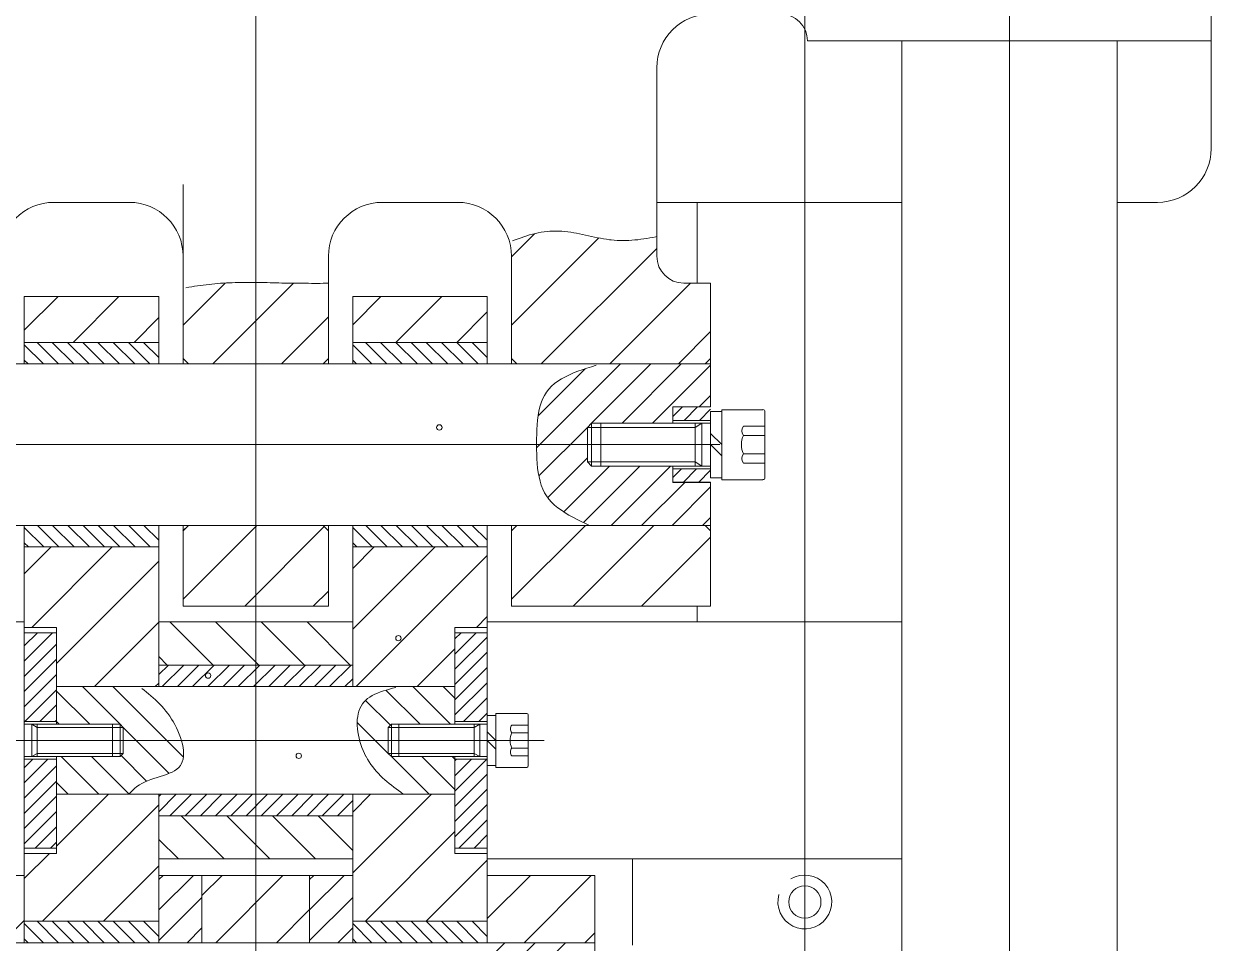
# Model space of a CAD drawing. Header units: millimetres. Extents: x -1052 to 3351, y 0 to 2015.
# Drawn here: x -146.389 to -143.126, y 1555.964 to 1558.49 of the extents above; entities that cross this region are included whole.
import ezdxf

# ---------------------------------------------------------------- set-up
doc = ezdxf.new("R2010")
doc.units = ezdxf.units.MM

msp = doc.modelspace()

# ---------------------------------------------------------------- linework, layer by layer
at = {"linetype": 'Continuous', "lineweight": 0}
for p, q in [((-145.7515, 1566.4505), (-145.7515, 1544.2314)), ((-145.7515, 1565.7678), (-145.7515, 1548.4778)), ((-143.6806, 1560.467), (-143.6806, 1545.2953)), ((-145.7515, 1560.2259), (-145.7515, 1544.3888)), ((-144.2427, 1559.538), (-144.2427, 1551.8057)), ((-143.1259, 1558.1476), (-143.1259, 1559.331)), ((-144.2353, 1558.4435), (-144.2353, 1558.4435)), ((-143.1259, 1558.4435), (-144.2353, 1558.4435)), ((-143.9765, 1558.4435), (-143.9765, 1552.6821)), ((-143.3848, 1558.4435), (-143.3848, 1552.6821)), ((-144.6495, 1557.8518), (-144.6495, 1558.3695)), ((-145.9512, 1557.556), (-145.9512, 1558.0484)), ((-146.3062, 1557.9997), (-146.0991, 1557.9997)), ((-145.1968, 1557.9997), (-145.4039, 1557.9997)), ((-144.6495, 1557.9997), (-143.9765, 1557.9997)), ((-144.5386, 1557.7779), (-144.5386, 1557.9997)), ((-143.3848, 1557.9997), (-143.2739, 1557.9997)), ((-145.0489, 1557.8505), (-144.9859, 1557.9135)), ((-145.0226, 1557.9027), (-145.0147, 1557.9053)), ((-145.0147, 1557.9053), (-145.0068, 1557.9078)), ((-145.0068, 1557.9078), (-144.9989, 1557.9102)), ((-144.9989, 1557.9102), (-144.991, 1557.9123)), ((-144.991, 1557.9123), (-144.9831, 1557.9142)), ((-144.9831, 1557.9142), (-144.9751, 1557.9159)), ((-144.9751, 1557.9159), (-144.9672, 1557.9174)), ((-144.9672, 1557.9174), (-144.9592, 1557.9186)), ((-144.9592, 1557.9186), (-144.9512, 1557.9196)), ((-144.9512, 1557.9196), (-144.9432, 1557.9204)), ((-144.9432, 1557.9204), (-144.9352, 1557.9208)), ((-144.9352, 1557.9208), (-144.9272, 1557.921)), ((-144.9272, 1557.921), (-144.9192, 1557.9209)), ((-144.9192, 1557.9209), (-144.9183, 1557.9209)), ((-144.9183, 1557.9209), (-144.9183, 1557.9209)), ((-144.9183, 1557.9209), (-144.9103, 1557.9204)), ((-144.9103, 1557.9204), (-144.9022, 1557.9197)), ((-144.9022, 1557.9197), (-144.8941, 1557.9188)), ((-144.8941, 1557.9188), (-144.886, 1557.9176)), ((-144.886, 1557.9176), (-144.8778, 1557.9163)), ((-144.8778, 1557.9163), (-144.8697, 1557.9148)), ((-144.8697, 1557.9148), (-144.8615, 1557.9132)), ((-144.8615, 1557.9132), (-144.8534, 1557.9115)), ((-144.8534, 1557.9115), (-144.8452, 1557.9097)), ((-144.8452, 1557.9097), (-144.837, 1557.9079)), ((-144.837, 1557.9079), (-144.8288, 1557.9061)), ((-144.8288, 1557.9061), (-144.8206, 1557.9044)), ((-144.6606, 1557.9035), (-144.6524, 1557.9051)), ((-144.6524, 1557.9051), (-144.6495, 1557.9057)), ((-145.0489, 1557.6622), (-144.8091, 1557.902)), ((-145.0461, 1557.8938), (-145.0383, 1557.8969)), ((-145.0383, 1557.8969), (-145.0304, 1557.8998)), ((-145.0304, 1557.8998), (-145.0226, 1557.9027)), ((-144.9669, 1557.556), (-144.6495, 1557.8734)), ((-144.8206, 1557.9044), (-144.8124, 1557.9027)), ((-144.8124, 1557.9027), (-144.8042, 1557.9011)), ((-144.8042, 1557.9011), (-144.796, 1557.8997)), ((-144.796, 1557.8997), (-144.7878, 1557.8983)), ((-144.7878, 1557.8983), (-144.7796, 1557.8972)), ((-144.7796, 1557.8972), (-144.7752, 1557.8967)), ((-144.7752, 1557.8967), (-144.7752, 1557.8967)), ((-144.7752, 1557.8967), (-144.767, 1557.896)), ((-144.767, 1557.896), (-144.7588, 1557.8954)), ((-144.7588, 1557.8954), (-144.7506, 1557.8951)), ((-144.7506, 1557.8951), (-144.7424, 1557.895)), ((-144.7424, 1557.895), (-144.7342, 1557.8951)), ((-144.7342, 1557.8951), (-144.7261, 1557.8953)), ((-144.7261, 1557.8953), (-144.7179, 1557.8958)), ((-144.7179, 1557.8958), (-144.7097, 1557.8964)), ((-144.7097, 1557.8964), (-144.7015, 1557.8972)), ((-144.7015, 1557.8972), (-144.6933, 1557.8982)), ((-144.6933, 1557.8982), (-144.6851, 1557.8993)), ((-144.6851, 1557.8993), (-144.6769, 1557.9006)), ((-144.6769, 1557.9006), (-144.6688, 1557.902)), ((-144.6688, 1557.902), (-144.6606, 1557.9035)), ((-145.5518, 1557.556), (-145.5518, 1557.8518)), ((-145.0489, 1557.556), (-145.0489, 1557.8518)), ((-145.9512, 1557.6622), (-145.8352, 1557.7782)), ((-145.8878, 1557.7734), (-145.8798, 1557.7743)), ((-145.8798, 1557.7743), (-145.8719, 1557.7751)), ((-145.8719, 1557.7751), (-145.8639, 1557.7759)), ((-145.8692, 1557.556), (-145.6475, 1557.7776)), ((-145.8639, 1557.7759), (-145.856, 1557.7767)), ((-145.856, 1557.7767), (-145.848, 1557.7773)), ((-145.848, 1557.7773), (-145.8402, 1557.7779)), ((-145.8402, 1557.7779), (-145.8323, 1557.7783)), ((-145.8402, 1557.7779), (-145.8402, 1557.7779)), ((-145.8323, 1557.7783), (-145.8243, 1557.7787)), ((-145.8243, 1557.7787), (-145.8163, 1557.7791)), ((-145.8163, 1557.7791), (-145.8083, 1557.7794)), ((-145.8083, 1557.7794), (-145.8003, 1557.7796)), ((-145.8003, 1557.7796), (-145.7923, 1557.7797)), ((-145.7923, 1557.7797), (-145.7843, 1557.7798)), ((-145.7843, 1557.7798), (-145.7763, 1557.7798)), ((-145.7763, 1557.7798), (-145.7683, 1557.7798)), ((-145.7683, 1557.7798), (-145.7603, 1557.7798)), ((-145.7603, 1557.7798), (-145.7523, 1557.7797)), ((-145.7523, 1557.7797), (-145.7443, 1557.7796)), ((-145.7443, 1557.7796), (-145.7363, 1557.7795)), ((-145.7363, 1557.7795), (-145.7282, 1557.7793)), ((-145.7282, 1557.7793), (-145.7202, 1557.7792)), ((-145.7202, 1557.7792), (-145.7122, 1557.779)), ((-145.7122, 1557.779), (-145.7042, 1557.7788)), ((-145.7042, 1557.7788), (-145.6961, 1557.7786)), ((-145.6961, 1557.7786), (-145.6881, 1557.7784)), ((-145.6881, 1557.7784), (-145.6801, 1557.7782)), ((-145.6801, 1557.7782), (-145.6721, 1557.778)), ((-145.6721, 1557.778), (-145.6641, 1557.7779)), ((-145.6641, 1557.7779), (-145.6627, 1557.7779)), ((-145.6627, 1557.7779), (-145.6627, 1557.7779)), ((-145.6627, 1557.7779), (-145.6547, 1557.7777)), ((-145.6547, 1557.7777), (-145.6467, 1557.7776)), ((-145.6467, 1557.7776), (-145.6387, 1557.7775)), ((-145.6387, 1557.7775), (-145.6307, 1557.7774)), ((-145.6307, 1557.7774), (-145.6227, 1557.7773)), ((-145.6227, 1557.7773), (-145.6146, 1557.7773)), ((-145.6146, 1557.7773), (-145.6066, 1557.7773)), ((-145.6066, 1557.7773), (-145.5986, 1557.7772)), ((-145.5986, 1557.7772), (-145.5906, 1557.7772)), ((-145.5906, 1557.7772), (-145.5826, 1557.7772)), ((-145.5826, 1557.7772), (-145.5746, 1557.7772)), ((-145.5746, 1557.7772), (-145.5666, 1557.7773)), ((-145.5666, 1557.7773), (-145.5586, 1557.7773)), ((-145.5586, 1557.7773), (-145.5518, 1557.7773)), ((-144.7786, 1557.556), (-144.5567, 1557.7779)), ((-144.5016, 1557.7779), (-144.5755, 1557.7779)), ((-144.5016, 1557.4376), (-144.5016, 1557.7779)), ((-145.9432, 1557.7653), (-145.9353, 1557.7666)), ((-145.9353, 1557.7666), (-145.9274, 1557.7679)), ((-145.9274, 1557.7679), (-145.9195, 1557.7691)), ((-145.9195, 1557.7691), (-145.9116, 1557.7702)), ((-145.9116, 1557.7702), (-145.9036, 1557.7713)), ((-145.9036, 1557.7713), (-145.8957, 1557.7724)), ((-145.8957, 1557.7724), (-145.8878, 1557.7734)), ((-146.3875, 1557.7409), (-146.0177, 1557.7409)), ((-146.3875, 1557.7409), (-146.3875, 1557.556)), ((-146.3875, 1557.6482), (-146.2948, 1557.7409)), ((-146.2532, 1557.6151), (-146.1275, 1557.7409)), ((-146.0177, 1557.7409), (-146.0177, 1557.556)), ((-145.4852, 1557.7409), (-145.1154, 1557.7409)), ((-145.4852, 1557.7409), (-145.4852, 1557.556)), ((-145.4852, 1557.6635), (-145.4079, 1557.7409)), ((-145.3663, 1557.6151), (-145.2405, 1557.7409)), ((-145.1154, 1557.7409), (-145.1154, 1557.556)), ((-146.0859, 1557.6151), (-146.0177, 1557.6833)), ((-145.6809, 1557.556), (-145.5518, 1557.6851)), ((-145.1989, 1557.6151), (-145.1154, 1557.6986)), ((-144.5903, 1557.556), (-144.5016, 1557.6447)), ((-146.0177, 1557.6151), (-146.3875, 1557.6151)), ((-146.3524, 1557.6151), (-146.2933, 1557.556)), ((-146.3106, 1557.6151), (-146.2514, 1557.556)), ((-146.2688, 1557.6151), (-146.2096, 1557.556)), ((-146.2269, 1557.6151), (-146.1677, 1557.556)), ((-146.1851, 1557.6151), (-146.1259, 1557.556)), ((-146.1432, 1557.6151), (-146.0841, 1557.556)), ((-146.1014, 1557.6151), (-146.0422, 1557.556)), ((-146.0596, 1557.6151), (-146.0177, 1557.5733)), ((-145.1154, 1557.6151), (-145.4852, 1557.6151)), ((-145.4501, 1557.6151), (-145.391, 1557.556)), ((-145.4083, 1557.6151), (-145.3491, 1557.556)), ((-145.3665, 1557.6151), (-145.3073, 1557.556)), ((-145.3246, 1557.6151), (-145.2654, 1557.556)), ((-145.2828, 1557.6151), (-145.2236, 1557.556)), ((-145.2409, 1557.6151), (-145.1818, 1557.556)), ((-145.1991, 1557.6151), (-145.1399, 1557.556)), ((-145.1573, 1557.6151), (-145.1154, 1557.5733)), ((-146.3875, 1557.6084), (-146.3351, 1557.556)), ((-145.4852, 1557.6084), (-145.4328, 1557.556)), ((-147.0014, 1557.556), (-144.5016, 1557.556)), ((-146.3875, 1557.5666), (-146.3769, 1557.556)), ((-145.9364, 1557.556), (-145.9512, 1557.5708)), ((-145.9364, 1557.556), (-145.5666, 1557.556)), ((-145.5666, 1557.556), (-145.5518, 1557.5708)), ((-145.4852, 1557.5666), (-145.4746, 1557.556)), ((-145.0341, 1557.556), (-145.0489, 1557.5708)), ((-145.0341, 1557.556), (-144.5164, 1557.556)), ((-144.9798, 1557.3256), (-144.7494, 1557.556)), ((-144.8291, 1557.5482), (-144.8418, 1557.5442)), ((-144.8163, 1557.5521), (-144.8291, 1557.5482)), ((-144.8285, 1557.3932), (-144.6658, 1557.556)), ((-144.7448, 1557.3932), (-144.5821, 1557.556)), ((-144.6611, 1557.3932), (-144.5016, 1557.5528)), ((-144.5164, 1557.556), (-144.5016, 1557.5708)), ((-144.9759, 1557.4132), (-144.8465, 1557.5426)), ((-144.9112, 1557.515), (-144.921, 1557.5088)), ((-144.9008, 1557.5207), (-144.9112, 1557.515)), ((-144.8898, 1557.526), (-144.9008, 1557.5207)), ((-144.8783, 1557.531), (-144.8898, 1557.526)), ((-144.8664, 1557.5356), (-144.8783, 1557.531)), ((-144.8542, 1557.54), (-144.8664, 1557.5356)), ((-144.8418, 1557.5442), (-144.8542, 1557.54)), ((-144.9462, 1557.4868), (-144.9527, 1557.4785)), ((-144.9386, 1557.4948), (-144.9462, 1557.4868)), ((-144.9302, 1557.5021), (-144.9386, 1557.4948)), ((-144.921, 1557.5088), (-144.9302, 1557.5021)), ((-144.9676, 1557.4487), (-144.9709, 1557.4376)), ((-144.9634, 1557.4592), (-144.9676, 1557.4487)), ((-144.9585, 1557.4692), (-144.9634, 1557.4592)), ((-144.9527, 1557.4785), (-144.9585, 1557.4692)), ((-144.9527, 1557.4785), (-144.9527, 1557.4785)), ((-144.5331, 1557.4376), (-144.5016, 1557.4691)), ((-144.9736, 1557.426), (-144.9758, 1557.414)), ((-144.9709, 1557.4376), (-144.9736, 1557.426)), ((-144.5016, 1557.4376), (-144.6051, 1557.4376)), ((-144.6051, 1557.4376), (-144.6051, 1557.3932)), ((-144.5016, 1557.4376), (-144.6051, 1557.4376)), ((-144.6051, 1557.3932), (-144.6051, 1557.4376)), ((-144.6051, 1557.4116), (-144.5791, 1557.4376)), ((-144.5743, 1557.4006), (-144.5373, 1557.4376)), ((-144.5324, 1557.4006), (-144.5016, 1557.4315)), ((-144.5016, 1557.4251), (-144.5016, 1557.2431)), ((-144.4705, 1557.4251), (-144.5016, 1557.4251)), ((-144.3581, 1557.4302), (-144.4705, 1557.4302)), ((-144.4705, 1557.2379), (-144.4705, 1557.4302)), ((-144.4705, 1557.2431), (-144.4705, 1557.4251)), ((-144.3522, 1557.2439), (-144.3522, 1557.4243)), ((-144.9785, 1557.389), (-144.9792, 1557.3761)), ((-144.9773, 1557.4016), (-144.9785, 1557.389)), ((-144.9758, 1557.414), (-144.9773, 1557.4016)), ((-144.8285, 1557.3932), (-144.8403, 1557.3814)), ((-144.8403, 1557.3814), (-144.8285, 1557.3932)), ((-144.8285, 1557.2749), (-144.8285, 1557.3932)), ((-144.8285, 1557.3932), (-144.5016, 1557.3932)), ((-144.8033, 1557.3932), (-144.8033, 1557.2749)), ((-144.5016, 1557.4006), (-144.6051, 1557.4006)), ((-144.5445, 1557.3932), (-144.5445, 1557.2749)), ((-144.5445, 1557.3814), (-144.526, 1557.3932)), ((-144.526, 1557.2749), (-144.526, 1557.3932)), ((-144.3522, 1557.3848), (-144.4113, 1557.3848)), ((-144.9796, 1557.3631), (-144.9798, 1557.3499)), ((-144.9798, 1557.3499), (-144.9798, 1557.3368)), ((-144.9792, 1557.3761), (-144.9796, 1557.3631)), ((-144.9736, 1557.2481), (-144.8403, 1557.3814)), ((-144.8403, 1557.2867), (-144.8403, 1557.3814)), ((-144.8403, 1557.3814), (-144.5445, 1557.3814)), ((-144.4705, 1557.3341), (-144.5016, 1557.3651)), ((-144.3522, 1557.3595), (-144.4113, 1557.3595)), ((-146.9417, 1557.3341), (-144.476, 1557.3341)), ((-145.4649, 1557.3341), (-145.7515, 1557.3341)), ((-144.9798, 1557.3368), (-144.9798, 1557.3341)), ((-144.9798, 1557.3341), (-144.9798, 1557.3341)), ((-144.9798, 1557.3341), (-144.9797, 1557.3209)), ((-144.9797, 1557.3209), (-144.9794, 1557.3079)), ((-144.5016, 1557.3341), (-144.4705, 1557.303)), ((-144.9794, 1557.3079), (-144.9789, 1557.2949)), ((-144.9789, 1557.2949), (-144.9781, 1557.2822)), ((-144.9493, 1557.1888), (-144.8403, 1557.2977)), ((-144.8285, 1557.2749), (-144.8403, 1557.2867)), ((-144.8403, 1557.2867), (-144.5445, 1557.2867)), ((-144.5445, 1557.2867), (-144.526, 1557.2749)), ((-144.3522, 1557.3087), (-144.4113, 1557.3087)), ((-144.9781, 1557.2822), (-144.9769, 1557.2696)), ((-144.9769, 1557.2696), (-144.9752, 1557.2574)), ((-144.9752, 1557.2574), (-144.9731, 1557.2455)), ((-144.905, 1557.1494), (-144.7795, 1557.2749)), ((-144.8507, 1557.12), (-144.6958, 1557.2749)), ((-144.8285, 1557.2749), (-144.5016, 1557.2749)), ((-144.7748, 1557.1122), (-144.6121, 1557.2749)), ((-144.6051, 1557.2749), (-144.6051, 1557.2305)), ((-144.6051, 1557.2306), (-144.6051, 1557.2749)), ((-144.5016, 1557.2675), (-144.6051, 1557.2675)), ((-144.6051, 1557.2443), (-144.5819, 1557.2675)), ((-144.577, 1557.2305), (-144.54, 1557.2675)), ((-144.5352, 1557.2305), (-144.5016, 1557.2641)), ((-144.3522, 1557.2833), (-144.4113, 1557.2833)), ((-144.9731, 1557.2455), (-144.9703, 1557.2339)), ((-144.9703, 1557.2339), (-144.9669, 1557.2228)), ((-144.9669, 1557.2228), (-144.9628, 1557.2122)), ((-144.6911, 1557.1122), (-144.5728, 1557.2305)), ((-144.5016, 1557.2306), (-144.6051, 1557.2306)), ((-144.6051, 1557.2305), (-144.5016, 1557.2305)), ((-144.5016, 1557.2431), (-144.4705, 1557.2431)), ((-144.5016, 1556.8903), (-144.5016, 1557.2306)), ((-144.3581, 1557.2379), (-144.4705, 1557.2379)), ((-144.9628, 1557.2122), (-144.9578, 1557.2021)), ((-144.9578, 1557.2021), (-144.9527, 1557.1937)), ((-144.9527, 1557.1937), (-144.9527, 1557.1937)), ((-144.9527, 1557.1937), (-144.9461, 1557.1847)), ((-144.6075, 1557.1122), (-144.5016, 1557.2181)), ((-144.9461, 1557.1847), (-144.9386, 1557.1762)), ((-144.9386, 1557.1762), (-144.9303, 1557.1683)), ((-144.9303, 1557.1683), (-144.9213, 1557.1609)), ((-144.9213, 1557.1609), (-144.9117, 1557.1539)), ((-144.9117, 1557.1539), (-144.9016, 1557.1472)), ((-144.9016, 1557.1472), (-144.891, 1557.1408)), ((-144.891, 1557.1408), (-144.88, 1557.1347)), ((-144.88, 1557.1347), (-144.8686, 1557.1288)), ((-144.8686, 1557.1288), (-144.8571, 1557.1231)), ((-144.8571, 1557.1231), (-144.8454, 1557.1174)), ((-144.5238, 1557.1122), (-144.5016, 1557.1344)), ((-147.0014, 1557.1122), (-144.5016, 1557.1122)), ((-146.3875, 1557.1122), (-146.3875, 1556.9273)), ((-146.3875, 1557.1063), (-146.3342, 1557.053)), ((-146.3516, 1557.1122), (-146.2924, 1557.053)), ((-146.3097, 1557.1122), (-146.2506, 1557.053)), ((-146.2679, 1557.1122), (-146.2087, 1557.053)), ((-146.226, 1557.1122), (-146.1669, 1557.053)), ((-146.1842, 1557.1122), (-146.125, 1557.053)), ((-146.1424, 1557.1122), (-146.0832, 1557.053)), ((-146.1005, 1557.1122), (-146.0414, 1557.053)), ((-146.0587, 1557.1122), (-146.0177, 1557.0713)), ((-146.0177, 1557.1122), (-146.0177, 1556.9273)), ((-145.9515, 1557.0971), (-145.9364, 1557.1122)), ((-145.9364, 1557.1122), (-145.9512, 1557.0974)), ((-145.9512, 1556.8903), (-145.9512, 1557.1122)), ((-145.9512, 1556.9092), (-145.7481, 1557.1122)), ((-145.9364, 1557.1122), (-145.5666, 1557.1122)), ((-145.7817, 1556.8903), (-145.5632, 1557.1089)), ((-145.5666, 1557.1122), (-145.5518, 1557.0974)), ((-145.5518, 1556.8903), (-145.5518, 1557.1122)), ((-145.4852, 1557.1122), (-145.4852, 1556.9273)), ((-145.4852, 1557.1063), (-145.4319, 1557.053)), ((-145.4493, 1557.1122), (-145.3901, 1557.053)), ((-145.4074, 1557.1122), (-145.3483, 1557.053)), ((-145.3656, 1557.1122), (-145.3064, 1557.053)), ((-145.3237, 1557.1122), (-145.2646, 1557.053)), ((-145.2819, 1557.1122), (-145.2227, 1557.053)), ((-145.2401, 1557.1122), (-145.1809, 1557.053)), ((-145.1982, 1557.1122), (-145.1391, 1557.053)), ((-145.1564, 1557.1122), (-145.1154, 1557.0713)), ((-145.1154, 1557.1122), (-145.1154, 1556.9273)), ((-145.0341, 1557.1122), (-145.0489, 1557.0974)), ((-145.0489, 1556.8903), (-145.0489, 1557.1122)), ((-145.0489, 1556.9092), (-144.8458, 1557.1122)), ((-145.0341, 1557.1122), (-144.5164, 1557.1122)), ((-144.8794, 1556.8903), (-144.6575, 1557.1122)), ((-144.8454, 1557.1174), (-144.8344, 1557.1122)), ((-144.5164, 1557.1122), (-144.5016, 1557.0974)), ((-146.3875, 1557.0645), (-146.3761, 1557.053)), ((-145.4852, 1557.0645), (-145.4738, 1557.053)), ((-144.6912, 1556.8903), (-144.5016, 1557.0799)), ((-146.0177, 1557.053), (-146.3875, 1557.053)), ((-146.3875, 1556.9788), (-146.3133, 1557.053)), ((-146.3668, 1556.8321), (-146.1459, 1557.053)), ((-145.1154, 1557.053), (-145.4852, 1557.053)), ((-145.4852, 1556.9941), (-145.4263, 1557.053)), ((-145.4852, 1556.8268), (-145.2589, 1557.053)), ((-145.4752, 1556.6694), (-145.1154, 1557.0292)), ((-146.2988, 1556.7328), (-146.0177, 1557.0139)), ((-146.3875, 1556.9273), (-146.3875, 1556.5215)), ((-146.0177, 1556.9273), (-146.0177, 1556.6694)), ((-145.5935, 1556.8903), (-145.5518, 1556.932)), ((-145.4852, 1556.9273), (-145.4852, 1556.6694)), ((-145.1154, 1556.9273), (-145.1154, 1556.5215)), ((-145.9512, 1556.8903), (-145.7515, 1556.8903)), ((-145.5518, 1556.8903), (-145.7515, 1556.8903)), ((-145.1452, 1556.8321), (-145.1154, 1556.8619)), ((-144.5016, 1556.8903), (-145.0489, 1556.8903)), ((-144.5386, 1556.8469), (-144.5386, 1556.8903)), ((-146.9644, 1556.8469), (-146.3875, 1556.8469)), ((-146.3875, 1556.8321), (-146.2988, 1556.8321)), ((-146.2988, 1556.8321), (-146.2988, 1556.5659)), ((-146.1948, 1556.6694), (-146.0177, 1556.8465)), ((-146.0177, 1556.8469), (-145.4852, 1556.8469)), ((-146.0177, 1556.8469), (-145.4852, 1556.8469)), ((-146.0177, 1556.8469), (-146.0177, 1556.6694)), ((-145.9873, 1556.8469), (-145.8689, 1556.7286)), ((-145.8618, 1556.8469), (-145.7434, 1556.7286)), ((-145.7363, 1556.8469), (-145.6179, 1556.7286)), ((-145.6107, 1556.8469), (-145.4924, 1556.7286)), ((-145.4852, 1556.6694), (-145.4852, 1556.8469)), ((-145.1154, 1556.8321), (-145.2042, 1556.8321)), ((-145.2042, 1556.8321), (-145.2042, 1556.5659)), ((-145.1154, 1556.8469), (-143.9765, 1556.8469)), ((-146.3875, 1556.8173), (-146.2988, 1556.8173)), ((-146.3096, 1556.8173), (-146.3875, 1556.7394)), ((-146.3514, 1556.8173), (-146.3875, 1556.7812)), ((-146.2988, 1556.8173), (-146.2988, 1556.5659)), ((-145.1154, 1556.8173), (-145.2042, 1556.8173)), ((-145.2042, 1556.8173), (-145.2042, 1556.5659)), ((-145.2042, 1556.8006), (-145.1874, 1556.8173)), ((-145.2042, 1556.7587), (-145.1456, 1556.8173)), ((-145.2042, 1556.7169), (-145.1154, 1556.8056)), ((-145.1154, 1556.2257), (-145.1154, 1556.8173)), ((-146.2988, 1556.7863), (-146.3875, 1556.6976)), ((-145.3079, 1556.6694), (-145.2042, 1556.7731)), ((-145.2042, 1556.6751), (-145.1154, 1556.7638)), ((-146.2988, 1556.7445), (-146.3875, 1556.6557)), ((-146.0177, 1556.7519), (-145.9945, 1556.7286)), ((-146.2988, 1556.7026), (-146.3875, 1556.6139)), ((-145.4852, 1556.7286), (-146.0177, 1556.7286)), ((-146.0177, 1556.7023), (-145.9915, 1556.7286)), ((-146.0088, 1556.6694), (-145.9496, 1556.7286)), ((-145.967, 1556.6694), (-145.9078, 1556.7286)), ((-145.9251, 1556.6694), (-145.866, 1556.7286)), ((-145.8833, 1556.6694), (-145.8241, 1556.7286)), ((-145.8415, 1556.6694), (-145.7823, 1556.7286)), ((-145.7996, 1556.6694), (-145.7405, 1556.7286)), ((-145.7578, 1556.6694), (-145.6986, 1556.7286)), ((-145.716, 1556.6694), (-145.6568, 1556.7286)), ((-145.6741, 1556.6694), (-145.6149, 1556.7286)), ((-145.6323, 1556.6694), (-145.5731, 1556.7286)), ((-145.5904, 1556.6694), (-145.5313, 1556.7286)), ((-145.5486, 1556.6694), (-145.4894, 1556.7286)), ((-145.2042, 1556.6332), (-145.1154, 1556.722)), ((-146.2988, 1556.6694), (-145.2042, 1556.6694)), ((-146.2278, 1556.6694), (-146.1242, 1556.5659)), ((-146.1441, 1556.6694), (-145.9504, 1556.4757)), ((-146.0275, 1556.6694), (-146.0177, 1556.6792)), ((-145.5068, 1556.6694), (-145.4852, 1556.691)), ((-145.3756, 1556.6649), (-145.3842, 1556.6625)), ((-145.3668, 1556.6672), (-145.3756, 1556.6649)), ((-145.32, 1556.6694), (-145.2165, 1556.5659)), ((-145.2363, 1556.6694), (-145.2042, 1556.6373)), ((-145.2042, 1556.5914), (-145.1154, 1556.6801)), ((-146.2988, 1556.6608), (-146.3875, 1556.5721)), ((-146.2988, 1556.6568), (-146.2079, 1556.5659)), ((-146.0646, 1556.6644), (-146.0583, 1556.6593)), ((-146.0583, 1556.6593), (-146.052, 1556.6543)), ((-146.052, 1556.6543), (-146.0458, 1556.6491)), ((-146.0458, 1556.6491), (-146.0396, 1556.6438)), ((-146.0396, 1556.6438), (-146.0334, 1556.6384)), ((-146.0334, 1556.6384), (-146.0274, 1556.6329)), ((-146.0274, 1556.6329), (-146.0214, 1556.6272)), ((-145.444, 1556.6363), (-145.4496, 1556.6315)), ((-145.4378, 1556.6406), (-145.444, 1556.6363)), ((-145.4312, 1556.6446), (-145.4378, 1556.6406)), ((-145.4242, 1556.6482), (-145.4312, 1556.6446)), ((-145.4168, 1556.6515), (-145.4242, 1556.6482)), ((-145.409, 1556.6546), (-145.4168, 1556.6515)), ((-145.4009, 1556.6574), (-145.409, 1556.6546)), ((-145.3927, 1556.66), (-145.4009, 1556.6574)), ((-145.3939, 1556.6596), (-145.3001, 1556.5659)), ((-145.3842, 1556.6625), (-145.3927, 1556.66)), ((-145.1805, 1556.5733), (-145.1154, 1556.6383)), ((-146.2988, 1556.619), (-146.3445, 1556.5733)), ((-146.0214, 1556.6272), (-146.0155, 1556.6213)), ((-146.0155, 1556.6213), (-146.0097, 1556.6152)), ((-146.0097, 1556.6152), (-146.0041, 1556.6088)), ((-146.0041, 1556.6088), (-145.9986, 1556.6021)), ((-145.9986, 1556.6021), (-145.9932, 1556.5952)), ((-145.4679, 1556.6022), (-145.47, 1556.5948)), ((-145.4653, 1556.6092), (-145.4679, 1556.6022)), ((-145.462, 1556.6158), (-145.4653, 1556.6092)), ((-145.4582, 1556.6219), (-145.462, 1556.6158)), ((-145.4546, 1556.6263), (-145.4582, 1556.6219)), ((-145.4582, 1556.6219), (-145.4582, 1556.6219)), ((-145.4496, 1556.6315), (-145.4546, 1556.6263)), ((-145.4495, 1556.6316), (-145.3813, 1556.5633)), ((-146.3875, 1556.5733), (-146.2988, 1556.5733)), ((-146.2988, 1556.5771), (-146.3026, 1556.5733)), ((-146.2988, 1556.5731), (-146.2916, 1556.5659)), ((-145.9932, 1556.5952), (-145.988, 1556.5879)), ((-145.988, 1556.5879), (-145.9829, 1556.5803)), ((-145.9829, 1556.5803), (-145.9786, 1556.5733)), ((-145.9786, 1556.5733), (-145.9786, 1556.5733)), ((-145.9786, 1556.5733), (-145.974, 1556.565)), ((-145.4724, 1556.5791), (-145.4727, 1556.5708)), ((-145.4727, 1556.5711), (-145.3876, 1556.486)), ((-145.4727, 1556.5708), (-145.4726, 1556.5624)), ((-145.4714, 1556.5871), (-145.4724, 1556.5791)), ((-145.47, 1556.5948), (-145.4714, 1556.5871)), ((-145.1154, 1556.5733), (-145.2042, 1556.5733)), ((-145.1386, 1556.5733), (-145.1154, 1556.5965)), ((-145.1154, 1556.5903), (-145.1154, 1556.4527)), ((-145.0918, 1556.5903), (-145.1154, 1556.5903)), ((-145.0067, 1556.5955), (-145.0918, 1556.5955)), ((-145.0918, 1556.4475), (-145.0918, 1556.5955)), ((-145.0918, 1556.4527), (-145.0918, 1556.5903)), ((-145.003, 1556.4512), (-145.003, 1556.5918)), ((-146.1242, 1556.5659), (-146.3875, 1556.5659)), ((-146.352, 1556.557), (-146.3668, 1556.5659)), ((-146.3668, 1556.4771), (-146.3668, 1556.5659)), ((-146.352, 1556.5659), (-146.352, 1556.4771)), ((-146.1154, 1556.557), (-146.352, 1556.557)), ((-146.1449, 1556.5659), (-146.1449, 1556.4771)), ((-146.1242, 1556.4771), (-146.1242, 1556.5659)), ((-146.1242, 1556.5659), (-146.1154, 1556.557)), ((-146.1242, 1556.5659), (-146.1154, 1556.557)), ((-146.1154, 1556.486), (-146.1154, 1556.557)), ((-146.1154, 1556.557), (-145.9895, 1556.4311)), ((-145.974, 1556.565), (-145.9695, 1556.5563)), ((-145.9695, 1556.5563), (-145.9654, 1556.5475)), ((-145.9654, 1556.5475), (-145.9617, 1556.5385)), ((-145.9617, 1556.5385), (-145.9583, 1556.5294)), ((-145.4726, 1556.5624), (-145.472, 1556.5538)), ((-145.472, 1556.5538), (-145.471, 1556.5451)), ((-145.471, 1556.5451), (-145.4695, 1556.5364)), ((-145.4695, 1556.5364), (-145.4676, 1556.5276)), ((-145.3787, 1556.5659), (-145.3876, 1556.557)), ((-145.3876, 1556.486), (-145.3876, 1556.557)), ((-145.3876, 1556.557), (-145.1509, 1556.557)), ((-145.3787, 1556.4771), (-145.3787, 1556.5659)), ((-145.3787, 1556.5659), (-145.1154, 1556.5659)), ((-145.358, 1556.5659), (-145.358, 1556.4771)), ((-145.1509, 1556.5659), (-145.1509, 1556.4771)), ((-145.1509, 1556.557), (-145.1361, 1556.5659)), ((-145.1361, 1556.4771), (-145.1361, 1556.5659)), ((-145.0918, 1556.5215), (-145.1154, 1556.5452)), ((-145.003, 1556.5638), (-145.0474, 1556.5638)), ((-145.003, 1556.5427), (-145.0474, 1556.5427)), ((-146.5443, 1556.5215), (-146.071, 1556.5215)), ((-146.4768, 1556.5215), (-145.0662, 1556.5215)), ((-146.3875, 1556.5215), (-146.3875, 1556.1508)), ((-145.9583, 1556.5294), (-145.9555, 1556.5202)), ((-145.9555, 1556.5202), (-145.9531, 1556.5112)), ((-145.9531, 1556.5112), (-145.9514, 1556.5023)), ((-145.9514, 1556.5023), (-145.9503, 1556.4936)), ((-145.4676, 1556.5276), (-145.4653, 1556.5189)), ((-145.4653, 1556.5189), (-145.4626, 1556.5103)), ((-145.4626, 1556.5103), (-145.4596, 1556.5018)), ((-145.4596, 1556.5018), (-145.4562, 1556.4935)), ((-144.9586, 1556.5215), (-145.432, 1556.5215)), ((-145.1154, 1556.5215), (-145.1154, 1556.1508)), ((-145.1154, 1556.5215), (-145.0918, 1556.4978)), ((-146.1242, 1556.4771), (-146.3875, 1556.4771)), ((-146.3875, 1556.4697), (-146.2988, 1556.4697)), ((-146.3225, 1556.4697), (-146.3875, 1556.4047)), ((-146.3643, 1556.4697), (-146.3875, 1556.4465)), ((-146.352, 1556.486), (-146.3668, 1556.4771)), ((-146.1154, 1556.486), (-146.352, 1556.486)), ((-146.2988, 1556.4771), (-146.2988, 1556.2257)), ((-146.2988, 1556.4771), (-146.2988, 1556.2109)), ((-146.2865, 1556.4771), (-146.183, 1556.3736)), ((-146.2028, 1556.4771), (-146.1001, 1556.3744)), ((-146.1242, 1556.4771), (-146.1154, 1556.486)), ((-146.1217, 1556.4797), (-146.0516, 1556.4096)), ((-145.9514, 1556.4696), (-145.9535, 1556.4625)), ((-145.9503, 1556.4772), (-145.9514, 1556.4696)), ((-145.9503, 1556.4936), (-145.9499, 1556.4852)), ((-145.9499, 1556.4852), (-145.9503, 1556.4772)), ((-145.4562, 1556.4935), (-145.4525, 1556.4854)), ((-145.4525, 1556.4854), (-145.4486, 1556.4776)), ((-145.4486, 1556.4776), (-145.4484, 1556.4771)), ((-145.4484, 1556.4771), (-145.4484, 1556.4771)), ((-145.4484, 1556.4771), (-145.4442, 1556.4696)), ((-145.4442, 1556.4696), (-145.4397, 1556.4624)), ((-145.3787, 1556.4771), (-145.3876, 1556.486)), ((-145.3876, 1556.486), (-145.1509, 1556.486)), ((-145.3787, 1556.4771), (-145.1154, 1556.4771)), ((-145.3787, 1556.4771), (-145.2752, 1556.3736)), ((-145.2951, 1556.4771), (-145.2042, 1556.3863)), ((-145.2114, 1556.4771), (-145.2042, 1556.4699)), ((-145.2042, 1556.4771), (-145.2042, 1556.2257)), ((-145.2042, 1556.4771), (-145.2042, 1556.2109)), ((-145.2042, 1556.3822), (-145.1154, 1556.4709)), ((-145.1154, 1556.4697), (-145.2042, 1556.4697)), ((-145.2042, 1556.4659), (-145.2003, 1556.4697)), ((-145.2042, 1556.424), (-145.1585, 1556.4697)), ((-145.1509, 1556.486), (-145.1361, 1556.4771)), ((-145.003, 1556.5004), (-145.0474, 1556.5004)), ((-145.003, 1556.4792), (-145.0474, 1556.4792)), ((-146.2988, 1556.4516), (-146.3875, 1556.3629)), ((-145.9747, 1556.4384), (-145.9816, 1556.4346)), ((-145.9685, 1556.4426), (-145.9747, 1556.4384)), ((-145.9631, 1556.4473), (-145.9685, 1556.4426)), ((-145.9586, 1556.4527), (-145.9631, 1556.4473)), ((-145.9565, 1556.4561), (-145.9586, 1556.4527)), ((-145.9586, 1556.4527), (-145.9586, 1556.4527)), ((-145.9535, 1556.4625), (-145.9565, 1556.4561)), ((-145.4397, 1556.4624), (-145.435, 1556.4555)), ((-145.435, 1556.4555), (-145.4301, 1556.4489)), ((-145.4301, 1556.4489), (-145.425, 1556.4425)), ((-145.425, 1556.4425), (-145.4197, 1556.4364)), ((-145.4197, 1556.4364), (-145.4142, 1556.4304)), ((-145.1154, 1556.4527), (-145.0918, 1556.4527)), ((-145.0067, 1556.4475), (-145.0918, 1556.4475)), ((-146.2988, 1556.4098), (-146.3875, 1556.321)), ((-146.2988, 1556.4057), (-146.2666, 1556.3736)), ((-146.057, 1556.4072), (-146.0649, 1556.4032)), ((-146.0487, 1556.4107), (-146.057, 1556.4072)), ((-146.0402, 1556.4139), (-146.0487, 1556.4107)), ((-146.0314, 1556.4169), (-146.0402, 1556.4139)), ((-146.0226, 1556.4197), (-146.0314, 1556.4169)), ((-146.0139, 1556.4225), (-146.0226, 1556.4197)), ((-146.0053, 1556.4253), (-146.0139, 1556.4225)), ((-145.997, 1556.4282), (-146.0053, 1556.4253)), ((-145.9891, 1556.4313), (-145.997, 1556.4282)), ((-145.9816, 1556.4346), (-145.9891, 1556.4313)), ((-145.4142, 1556.4304), (-145.4086, 1556.4247)), ((-145.4086, 1556.4247), (-145.4028, 1556.4191)), ((-145.4028, 1556.4191), (-145.3969, 1556.4137)), ((-145.3969, 1556.4137), (-145.3909, 1556.4085)), ((-145.3909, 1556.4085), (-145.3848, 1556.4034)), ((-145.2042, 1556.3404), (-145.1154, 1556.4291)), ((-146.3875, 1556.3736), (-146.3875, 1556.1508)), ((-146.2988, 1556.3736), (-145.2042, 1556.3736)), ((-146.2988, 1556.2308), (-146.156, 1556.3736)), ((-146.0966, 1556.3779), (-146.1008, 1556.3736)), ((-146.0906, 1556.3838), (-146.0966, 1556.3779)), ((-146.0845, 1556.3894), (-146.0906, 1556.3838)), ((-146.0779, 1556.3947), (-146.0845, 1556.3894)), ((-146.071, 1556.3996), (-146.0779, 1556.3947)), ((-146.0649, 1556.4032), (-146.071, 1556.3996)), ((-146.071, 1556.3996), (-146.071, 1556.3996)), ((-146.0177, 1556.3736), (-146.0177, 1556.1961)), ((-146.0177, 1556.3736), (-146.0177, 1556.1961)), ((-146.0177, 1556.3676), (-146.0118, 1556.3736)), ((-146.0177, 1556.3258), (-145.97, 1556.3736)), ((-145.9873, 1556.3144), (-145.9281, 1556.3736)), ((-145.9454, 1556.3144), (-145.8863, 1556.3736)), ((-145.9036, 1556.3144), (-145.8444, 1556.3736)), ((-145.8618, 1556.3144), (-145.8026, 1556.3736)), ((-145.8199, 1556.3144), (-145.7608, 1556.3736)), ((-145.7781, 1556.3144), (-145.7189, 1556.3736)), ((-145.7363, 1556.3144), (-145.6771, 1556.3736)), ((-145.6944, 1556.3144), (-145.6353, 1556.3736)), ((-145.6526, 1556.3144), (-145.5934, 1556.3736)), ((-145.6107, 1556.3144), (-145.5516, 1556.3736)), ((-145.5689, 1556.3144), (-145.5097, 1556.3736)), ((-145.4852, 1556.1961), (-145.4852, 1556.3736)), ((-145.4852, 1556.3736), (-145.4852, 1556.1961)), ((-145.4852, 1556.3736), (-145.4852, 1556.1508)), ((-145.4852, 1556.3247), (-145.4364, 1556.3736)), ((-145.4852, 1556.1574), (-145.269, 1556.3736)), ((-145.3848, 1556.4034), (-145.3786, 1556.3984)), ((-145.3786, 1556.3984), (-145.3723, 1556.3934)), ((-145.3723, 1556.3934), (-145.3659, 1556.3886)), ((-145.3659, 1556.3886), (-145.3595, 1556.3838)), ((-145.3595, 1556.3838), (-145.3531, 1556.379)), ((-145.3531, 1556.379), (-145.3467, 1556.3743)), ((-145.3467, 1556.3743), (-145.3457, 1556.3736)), ((-145.2042, 1556.2985), (-145.1154, 1556.3873)), ((-146.2988, 1556.368), (-146.3875, 1556.2792)), ((-146.3371, 1556.0251), (-146.0177, 1556.3445)), ((-145.5271, 1556.3144), (-145.4852, 1556.3563)), ((-145.2042, 1556.2567), (-145.1154, 1556.3454)), ((-146.2988, 1556.3261), (-146.3875, 1556.2374)), ((-145.4852, 1556.3144), (-146.0177, 1556.3144)), ((-145.9568, 1556.3144), (-145.8385, 1556.1961)), ((-145.8313, 1556.3144), (-145.713, 1556.1961)), ((-145.7058, 1556.3144), (-145.5875, 1556.1961)), ((-145.5803, 1556.3144), (-145.4852, 1556.2194)), ((-146.2988, 1556.2843), (-146.3574, 1556.2257)), ((-145.1934, 1556.2257), (-145.1154, 1556.3036)), ((-146.2988, 1556.2424), (-146.3155, 1556.2257)), ((-146.0177, 1556.2498), (-145.964, 1556.1961)), ((-145.4501, 1556.0251), (-145.2042, 1556.2711)), ((-145.1515, 1556.2257), (-145.1154, 1556.2618)), ((-146.2988, 1556.2257), (-146.3875, 1556.2257)), ((-146.3875, 1556.2109), (-146.2988, 1556.2109)), ((-146.3875, 1556.142), (-146.3187, 1556.2109)), ((-146.0177, 1555.9659), (-146.0177, 1556.2166)), ((-145.2042, 1556.2257), (-145.1154, 1556.2257)), ((-145.1154, 1556.2109), (-145.2042, 1556.2109)), ((-146.1697, 1556.0251), (-146.0177, 1556.1771)), ((-146.0177, 1556.1961), (-145.4852, 1556.1961)), ((-146.0177, 1556.1961), (-145.4852, 1556.1961)), ((-145.2828, 1556.0251), (-145.1154, 1556.1925)), ((-145.1154, 1556.1961), (-144.6125, 1556.1961)), ((-144.7161, 1556.1961), (-144.7161, 1555.9594)), ((-144.7161, 1556.1961), (-143.9763, 1556.1961)), ((-146.6834, 1556.1507), (-146.3875, 1556.1507)), ((-146.3875, 1556.1508), (-146.3875, 1555.9659)), ((-146.3875, 1556.1507), (-146.3875, 1555.9659)), ((-146.0177, 1556.1508), (-145.8994, 1556.1508)), ((-146.0177, 1555.9659), (-146.0177, 1556.1508)), ((-146.0177, 1556.1393), (-146.0063, 1556.1508)), ((-146.0177, 1556.0557), (-145.9226, 1556.1508)), ((-145.8994, 1556.1508), (-145.8994, 1555.9659)), ((-145.8994, 1556.1507), (-145.6036, 1556.1507)), ((-145.8994, 1556.1507), (-145.8994, 1555.9659)), ((-145.8994, 1556.0954), (-145.8441, 1556.1507)), ((-145.8616, 1555.9659), (-145.6768, 1556.1507)), ((-145.4852, 1556.1508), (-145.6036, 1556.1508)), ((-145.6036, 1556.1508), (-145.6036, 1555.9659)), ((-145.6036, 1556.1393), (-145.5921, 1556.1508)), ((-145.6036, 1556.0557), (-145.5084, 1556.1508)), ((-145.6036, 1556.1507), (-145.6036, 1555.9659)), ((-145.4852, 1556.1508), (-145.4852, 1555.9659)), ((-145.4852, 1555.9659), (-145.4852, 1556.1508)), ((-145.1154, 1556.1508), (-145.1154, 1555.9659)), ((-145.1154, 1556.1507), (-144.9675, 1556.1507)), ((-145.1154, 1556.1507), (-145.1154, 1555.9659)), ((-145.1154, 1556.0323), (-144.997, 1556.1507)), ((-145.0144, 1555.9659), (-144.8296, 1556.1507)), ((-144.9675, 1556.1507), (-144.8196, 1556.1507)), ((-144.8196, 1556.1507), (-144.8196, 1553.4512)), ((-146.0177, 1555.972), (-145.8994, 1556.0903)), ((-145.6036, 1555.972), (-145.4852, 1556.0903)), ((-145.6942, 1555.9659), (-145.6036, 1556.0566)), ((-146.4488, 1555.9659), (-146.3875, 1556.0272)), ((-146.0177, 1556.0251), (-146.3875, 1556.0251)), ((-146.3875, 1556.0184), (-146.3351, 1555.9659)), ((-146.3524, 1556.0251), (-146.2933, 1555.9659)), ((-146.3106, 1556.0251), (-146.2514, 1555.9659)), ((-146.2688, 1556.0251), (-146.2096, 1555.9659)), ((-146.2269, 1556.0251), (-146.1677, 1555.9659)), ((-146.1851, 1556.0251), (-146.1259, 1555.9659)), ((-146.1432, 1556.0251), (-146.0841, 1555.9659)), ((-146.1014, 1556.0251), (-146.0422, 1555.9659)), ((-146.0596, 1556.0251), (-146.0177, 1555.9833)), ((-145.1154, 1556.0251), (-145.4852, 1556.0251)), ((-145.4852, 1556.0184), (-145.4328, 1555.9659)), ((-145.4501, 1556.0251), (-145.391, 1555.9659)), ((-145.4083, 1556.0251), (-145.3491, 1555.9659)), ((-145.3665, 1556.0251), (-145.3073, 1555.9659)), ((-145.3246, 1556.0251), (-145.2654, 1555.9659)), ((-145.2828, 1556.0251), (-145.2236, 1555.9659)), ((-145.2409, 1556.0251), (-145.1818, 1555.9659)), ((-145.1991, 1556.0251), (-145.1399, 1555.9659)), ((-145.1573, 1556.0251), (-145.1154, 1555.9833)), ((-145.9401, 1555.9659), (-145.8994, 1556.0067)), ((-145.526, 1555.9659), (-145.4852, 1556.0067)), ((-144.8471, 1555.9659), (-144.8196, 1555.9934)), ((-144.8196, 1555.9659), (-146.6834, 1555.9659)), ((-146.3875, 1555.9765), (-146.3769, 1555.9659)), ((-145.4852, 1555.9765), (-145.4746, 1555.9659)), ((-145.2978, 1555.7356), (-145.0675, 1555.9659)), ((-145.1465, 1555.8032), (-144.9838, 1555.9659)), ((-145.0628, 1555.8032), (-144.9001, 1555.9659))]:
    msp.add_line(p, q, dxfattribs=at)
for centre, radius in [((-145.2471, 1557.3814), 0.0074), ((-145.3595, 1556.8025), 0.0074), ((-145.8824, 1556.6996), 0.0074), ((-145.6332, 1556.4792), 0.0074), ((-144.2427, 1556.0777), 0.0444)]:
    msp.add_circle(centre, radius, dxfattribs=at)
for centre, radius, start, end in [((-144.5016, 1558.3695), 0.1479, 90, 180), ((-144.3093, 1558.4435), 0.074, 0, 90), ((-143.2739, 1558.1476), 0.1479, 270, 0), ((-146.3062, 1557.8518), 0.1479, 90, 180), ((-146.0991, 1557.8518), 0.1479, 0, 90), ((-145.4039, 1557.8518), 0.1479, 90, 180), ((-145.1968, 1557.8518), 0.1479, 0, 90), ((-144.5755, 1557.8518), 0.074, 180, 270), ((-144.3581, 1557.4243), 0.00592, 0, 90), ((-144.3962, 1557.3721), 0.0197, 139.9768, 220.0232), ((-144.3579, 1557.3341), 0.0592, 154.6107, 205.3893), ((-144.3962, 1557.296), 0.0197, 139.9768, 220.0232), ((-144.3581, 1557.2439), 0.00592, 270, 0), ((-145.0067, 1556.5918), 0.0037, 0, 90), ((-145.0084, 1556.5215), 0.0444, 151.5334, 208.4666), ((-145.0371, 1556.5532), 0.0148, 134.357, 225.6479), ((-145.0371, 1556.4898), 0.0148, 134.3521, 225.643), ((-145.0067, 1556.4512), 0.0037, 270, 0), ((-144.2427, 1556.0777), 0.074, 163.9943, 121.264)]:
    msp.add_arc(centre, radius, start, end, dxfattribs=at)

doc.saveas('drawing.dxf')
